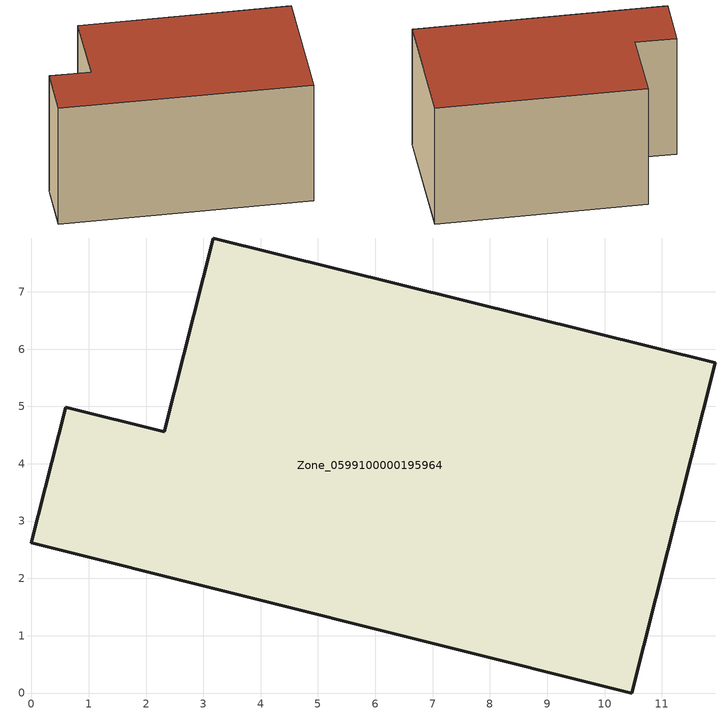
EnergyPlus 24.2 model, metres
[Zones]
Zone_0599100000195964
 floor ground (C_G): 10.48,0 0,2.62 0.6,4.99 2.32,4.56 3.17,7.94 11.93,5.76 z0
 wall outside (C_F): 2.32,4.56 0.6,4.99 0,2.62 10.48,0 11.93,5.76 3.17,7.94 2.32,4.56 z0:5.83
 roof outside (C_R): 11.93,5.76 3.17,7.94 2.32,4.56 0.6,4.99 0,2.62 10.48,0 z5.83
[BUILDING]
Pand.0599100000195964: North Axis=0; Terrain=City; Loads Convergence Tolerance Value=0.04; Temperature Convergence Tolerance Value=0.4; Solar Distribution=FullExterior; Maximum Number of Warmup Days=25; Minimum Number of Warmup Days=1
[Site:Location]
Rotterdam.The.Hague.AP_ZH_NLD Design_Conditions: Latitude=51.96; Longitude=4.45; Time Zone=1; Elevation=-4.5
[SITE:GROUNDTEMPERATURE:BUILDINGSURFACE]
18, 18, 18, 18, 18, 18, 18, 18, 18, 18, 18, 18
[MATERIAL] Thermal Absorptance=0.9; Solar Absorptance=0.7; Visible Absorptance=0.7
Name | Roughness | Thickness | Conductivity | Density | Specific Heat
G.TC.1975-1991 | MediumSmooth | 0.15 | 0.288461 | 540 | 1210
F.TC.1975-1991 | Rough | 0.3 | 0.230769 | 1920 | 840
R.TC.1975-1991 | MediumRough | 0.2 | 0.153846 | 1500 | 1000
[CONSTRUCTION]
C_G: G.TC.1975-1991
C_F: F.TC.1975-1991
C_R: R.TC.1975-1991
[ZONE]
Zone_0599100000195964: Type=1; Multiplier=1; Ceiling Height=Autocalculate; Volume=Autocalculate; Floor Area=autocalculate; Part of Total Floor Area=Yes
[ZONEINFILTRATION:DESIGNFLOWRATE]
Infil_Zone_0599100000195964: Zone or ZoneList or Space or SpaceList=Zone_0599100000195964; Schedule=AlwaysOn; Design Flow Rate Calculation Method=Flow/Area; Flow Rate per Floor Area=0.003; Constant Term Coefficient=1; Temperature Term Coefficient=0; Velocity Term Coefficient=0; Velocity Squared Term Coefficient=0
[HVACTEMPLATE:ZONE:IDEALLOADSAIRSYSTEM]
Zone_0599100000195964: Maximum Heating Supply Air Temperature=50; Minimum Cooling Supply Air Temperature=13; Maximum Heating Supply Air Humidity Ratio=0.0156; Minimum Cooling Supply Air Humidity Ratio=0.0077; Heating Limit=NoLimit; Cooling Limit=NoLimit; Dehumidification Control Type=ConstantSensibleHeatRatio; Cooling Sensible Heat Ratio=0.7; Dehumidification Setpoint=60; Humidification Control Type=None; Humidification Setpoint=30; Outdoor Air Method=None; Outdoor Air Flow Rate per Person=0.00944; Outdoor Air Flow Rate per Zone Floor Area=0; Outdoor Air Flow Rate per Zone=0; Demand Controlled Ventilation Type=None; Outdoor Air Economizer Type=NoEconomizer; Heat Recovery Type=None; Sensible Heat Recovery Effectiveness=0.7; Latent Heat Recovery Effectiveness=0.65
[ZONECONTROL:THERMOSTAT]
ThermostatControl_Zone_0599100000195964: Zone or ZoneList=Zone_0599100000195964; Control Type Schedule=DualSetpointControlType; Control 1=Thermostat_Zone_0599100000195964; Temperature Difference Between Cutout And Setpoint=0
[THERMOSTATSETPOINT:DUALSETPOINT]
Thermostat_Zone_0599100000195964: Heating Setpoint Temperature Schedule=HeatingSetpoint_Zone_0599100000195964; Cooling Setpoint Temperature Schedule=CoolingSetpoint_Zone_0599100000195964
[SCHEDULE:COMPACT]
HeatingSetpoint_Zone_0599100000195964: Through: 12/31, For: AllDays, Until: 24:00, 21
CoolingSetpoint_Zone_0599100000195964: Through: 12/31, For: AllDays, Until: 24:00, 24
DualSetpointControlType: Through: 12/31, For: AllDays, Until: 24:00, 4
AlwaysOn: Through: 12/31, For: AllDays, Until: 24:00, 1
